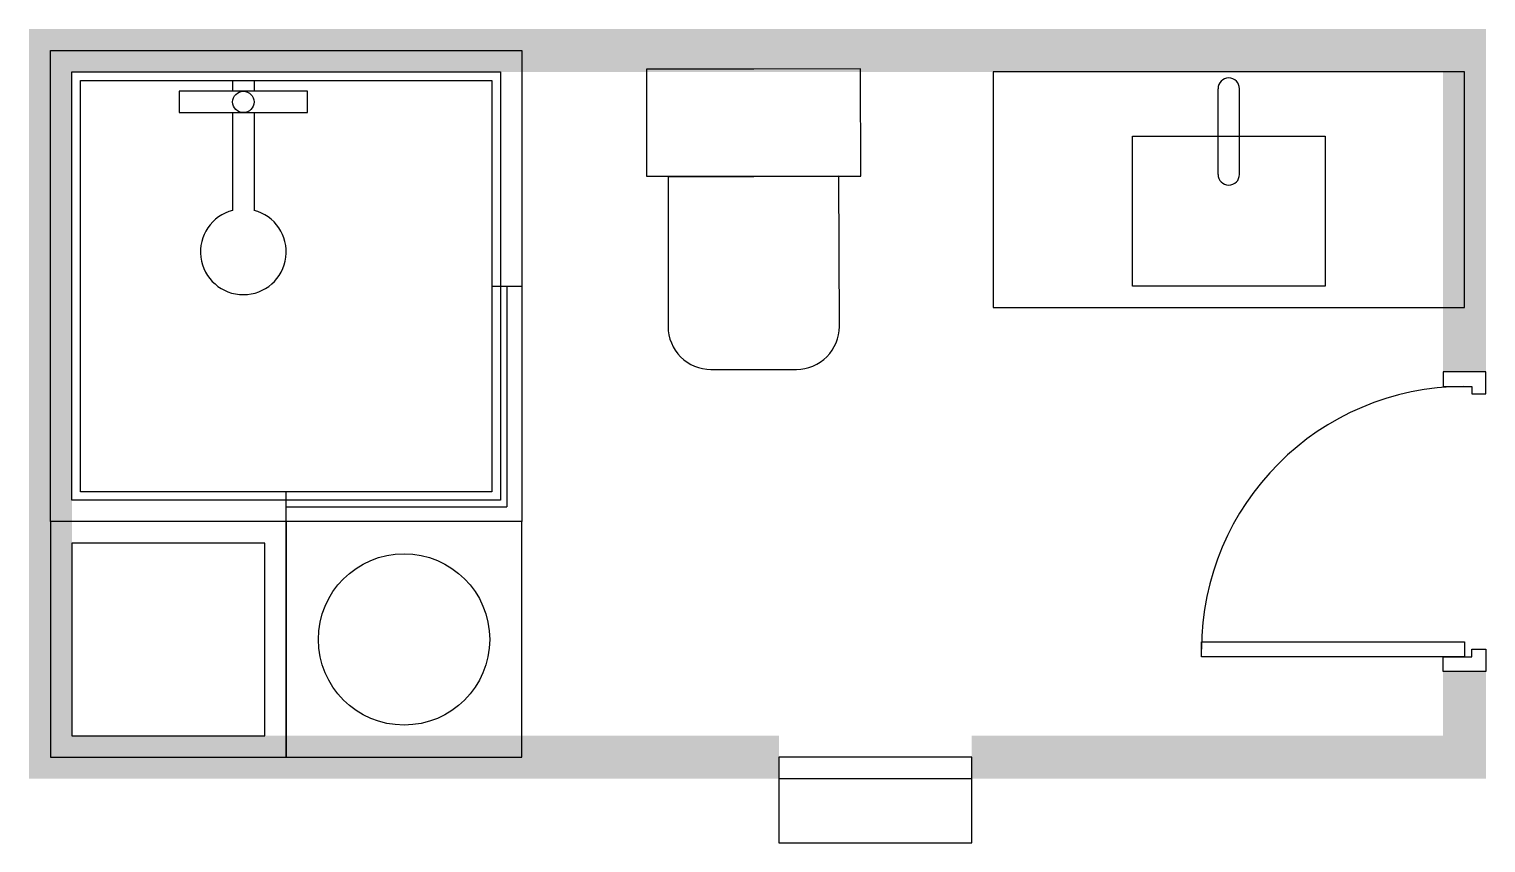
# Model space of a CAD drawing. Header units: millimetres. Extents: x 1600 to 5000, y 900 to 2800.
import ezdxf

# ---------------------------------------------------------------- set-up
doc = ezdxf.new("R2010")
doc.units = ezdxf.units.MM

# ---------------------------------------------------------------- blocks, each defined once
blk = doc.blocks.new('Door_Narrow_Mirror')
at = {"color": 7}
for points in [[(50, -200), (-50, -200), (-50, -234.6), (17.3, -234.6), (17.3, -251.9), (50, -251.9)], [(0, -865.4), (-613.5, -865.4), (-613.5, -830.8), (0, -830.8)]]:
    blk.add_lwpolyline(points, close=True, dxfattribs=at)
for points in [[(50, -900), (-50, -900), (-50, -865.4), (17.3, -865.4), (17.3, -848.1), (50, -848.1), (50, -900)], [(-50, -900), (-50, -865.4), (17.3, -865.4), (17.3, -848.1), (50, -848.1), (50, -900)]]:
    blk.add_lwpolyline(points, dxfattribs=at)
blk.add_arc((0, -848.1), 613.5, 90.1, 180, dxfattribs=at)
for points in [[(50, -200), (-50, -200), (50, 0), (-50, 0)], [(50, -1100), (-50, -1100), (50, -900), (-50, -900)]]:
    blk.add_solid(points, dxfattribs=at)
blk = doc.blocks.new('Shower')
for p, q in [((1030, -550), (1100, -550)), ((1065, -550), (1065, -1065)), ((550, -1100), (550, -1030)), ((550, -1065), (1065, -1065))]:
    blk.add_line(p, q)
for points in [[(1100, -1100), (0, -1100), (0, 0), (1100, 0)], [(1050, -1050), (50, -1050), (50, -50), (1050, -50)], [(1030, -1030), (70, -1030), (70, -70), (1030, -70)], [(300, -145), (600, -145), (600, -95), (300, -95)]]:
    blk.add_lwpolyline(points, close=True)
for points in [[(425, -70), (425, -95)], [(475, -70), (475, -95)], [(425, -145), (425, -373.2)], [(475, -145), (475, -373.2)]]:
    blk.add_lwpolyline(points)
blk.add_circle((450, -120), 25)
blk.add_arc((450, -470), 100, 104.4775, 75.5225)
blk = doc.blocks.new('Washmach')
blk.add_lwpolyline([(0, 0), (550, 0), (550, 550), (0, 550)], close=True)
blk.add_circle((275, 275), 200)
blk = doc.blocks.new('Shaft')
for points in [[(0, 0), (550, 0), (550, 550), (0, 550)], [(50, 50), (500, 50), (500, 500), (50, 500)]]:
    blk.add_lwpolyline(points, close=True)
blk = doc.blocks.new('Lavatory_2')
for p, q in [((525, -289.1), (525, -89.1)), ((575, -289.1), (575, -89.1))]:
    blk.add_line(p, q)
for points in [[(0, -600), (1100, -600), (1100, -50), (0, -50)], [(775, -550), (325, -550), (325, -200), (775, -200)]]:
    blk.add_lwpolyline(points, close=True)
for centre, start, end in [((550, -89.1), 0, 180), ((550, -289.1), 180, 0)]:
    blk.add_arc(centre, 25, start, end)
blk = doc.blocks.new('Toilet')
blk.add_lwpolyline([(541.3, -43.5), (291.3, -43.5), (291.3, -293.5), (791.3, -293.5), (790.1, -42.5)], close=True)
blk.add_lwpolyline([(541.3, -294.5), (341.3, -294.5), (341.3, -644.5, 0.414214), (441.3, -744.5), (641, -744.5, 0.414912), (741, -644.2), (740.1, -293.5)], format="xyb", close=True)
blk = doc.blocks.new('AllBlock')
at = {"true_color": 0xffffff}
blk.add_line((3350, 1050), (3800, 1050), dxfattribs=at)
blk.add_lwpolyline([(3350, 1100), (3350, 900), (3800, 900), (3800, 1100)], close=True, dxfattribs=at)
for points in [[(1600, 2800), (1600, 2150), (1700, 2800), (1700, 2150)], [(1600, 2800), (1600, 2700), (2250, 2800), (2250, 2700)], [(2150, 2800), (2150, 2700), (2800, 2800), (2800, 2700)], [(2700, 2800), (2700, 2700), (3350, 2800), (3350, 2700)], [(3250, 2800), (3250, 2700), (3900, 2800), (3900, 2700)], [(3800, 2800), (3800, 2700), (4450, 2800), (4450, 2700)], [(4350, 2800), (4350, 2700), (5000, 2800), (5000, 2700)], [(4900, 2800), (4900, 2150), (5000, 2800), (5000, 2150)], [(1600, 2250), (1600, 1600), (1700, 2250), (1700, 1600)], [(1600, 1700), (1600, 1050), (1700, 1700), (1700, 1050)], [(1600, 1150), (1600, 1050), (2250, 1150), (2250, 1050)], [(2150, 1150), (2150, 1050), (2800, 1150), (2800, 1050)], [(2700, 1150), (2700, 1050), (3350, 1150), (3350, 1050)], [(3800, 1150), (3800, 1050), (4450, 1150), (4450, 1050)], [(4350, 1150), (4350, 1050), (5000, 1150), (5000, 1050)]]:
    blk.add_solid(points)
for name, p in [('Shower', (1650, 2750)), ('Toilet', (2750, 2750)), ('Lavatory_2', (3850, 2750)), ('Door_Narrow_Mirror', (4950, 2200)), ('Shaft', (1650, 1100)), ('Washmach', (2200, 1100))]:
    blk.add_blockref(name, p)

msp = doc.modelspace()

# ---------------------------------------------------------------- block references
msp.add_blockref('AllBlock', (0, 0))

doc.saveas('drawing.dxf')
